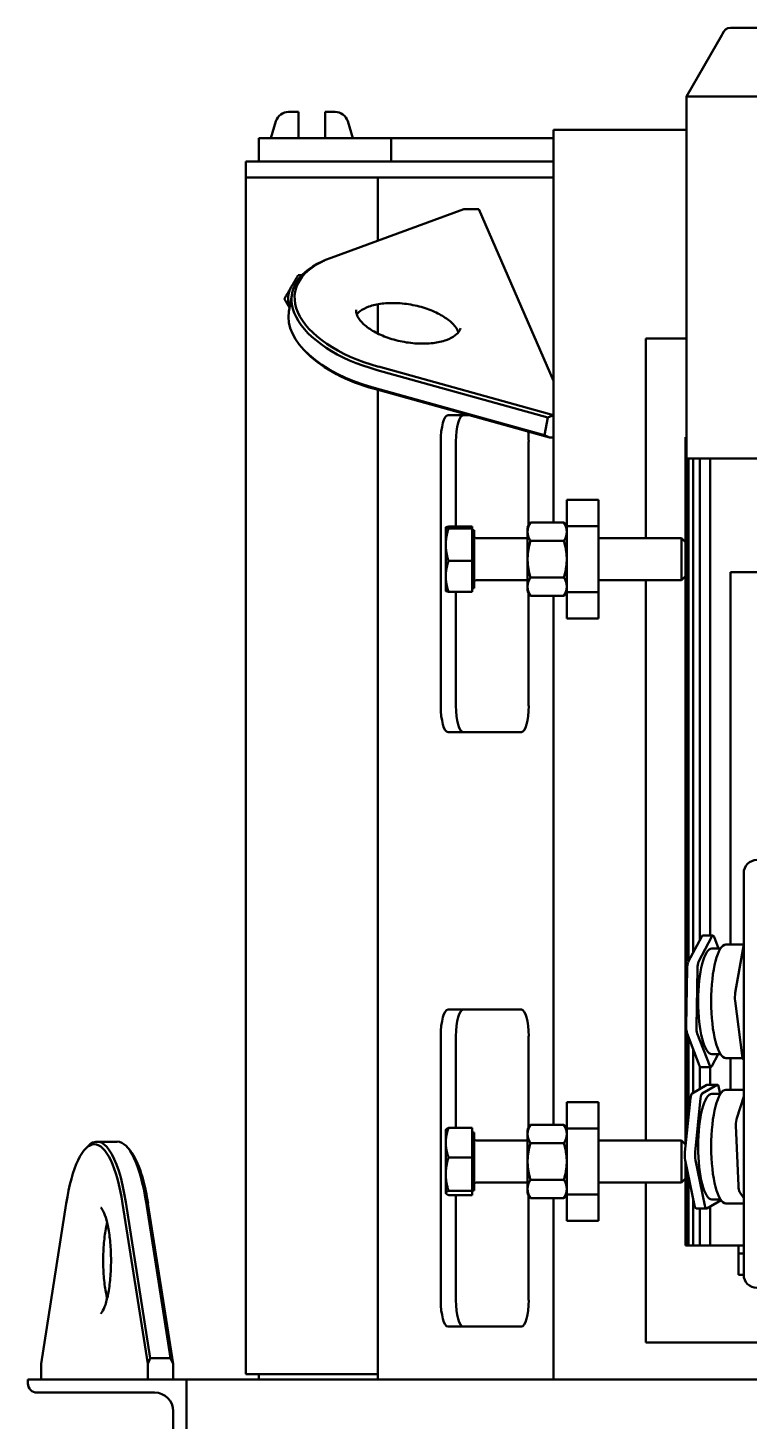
# Model space of a CAD drawing. Header units: metres. Extents: x 31500 to 1073645, y -1029792 to 61053.
# Drawn here: x 116088.3 to 116234.3, y -552929.7 to -552647.6 of the extents above; entities that cross this region are included whole.
import ezdxf

# ---------------------------------------------------------------- set-up
doc = ezdxf.new("R2010")
doc.units = ezdxf.units.M
doc.layers.add('Viditelné hrany(ISO)', color=7, linetype='Continuous', lineweight=50)

msp = doc.modelspace()

# ---------------------------------------------------------------- linework, layer by layer
at = {"layer": 'Viditelné hrany(ISO)'}
for p, q in [((116380.36, -552647.57), (116230.56, -552647.57)), ((116228.79, -552649.07), (116221.63, -552661.48)), ((116389.3, -552661.48), (116221.63, -552661.48)), ((116221.63, -552734.78), (116221.63, -552661.48)), ((116141.06, -552664.59), (116143.09, -552664.59)), ((116143.09, -552664.59), (116143.09, -552669.94)), ((116148.44, -552669.94), (116148.44, -552664.59)), ((116148.44, -552664.59), (116150.47, -552664.59)), ((116137.46, -552669.94), (116138.5, -552666.49)), ((116153.03, -552666.49), (116154.07, -552669.94)), ((116135.06, -552669.94), (116161.81, -552669.94)), ((116135.06, -552669.94), (116135.06, -552674.66)), ((116194.72, -552669.94), (116161.81, -552669.94)), ((116161.81, -552669.94), (116161.81, -552674.66)), ((116161.81, -552669.94), (116161.81, -552674.66)), ((116194.72, -552668.24), (116221.63, -552668.24)), ((116194.72, -552668.24), (116194.72, -552747.77)), ((116194.72, -552674.66), (116132.39, -552674.66)), ((116132.39, -552674.66), (116132.39, -552677.87)), ((116132.39, -552677.87), (116132.39, -552920.23)), ((116134.66, -552677.87), (116132.39, -552677.87)), ((116194.72, -552677.87), (116134.66, -552677.87)), ((116159.14, -552677.87), (116159.14, -552690.66)), ((116159.14, -552677.87), (116159.14, -552690.66)), ((116149.65, -552694.13), (116176.55, -552684.29)), ((116176.55, -552684.29), (116179.61, -552684.29)), ((116179.61, -552684.29), (116194.72, -552719.04)), ((116148.35, -552694.66), (116147.88, -552694.87)), ((116141.13, -552705.02), (116141.76, -552701.41)), ((116159.14, -552703.55), (116159.14, -552709.49)), ((116159.14, -552703.55), (116159.14, -552709.49)), ((116213.44, -552710.51), (116221.63, -552710.51)), ((116213.44, -552750.9), (116213.44, -552710.51)), ((116144.99, -552713.63), (116144.62, -552713.27)), ((116159.02, -552716.89), (116193.56, -552726.47)), ((116194.68, -552726.02), (116159.24, -552716.19)), ((116192.92, -552730.08), (116158.38, -552720.5)), ((116158.44, -552720.7), (116193.89, -552730.53)), ((116159.14, -552720.89), (116159.14, -552921.3)), ((116159.14, -552720.89), (116159.14, -552920.23)), ((116173.36, -552726.02), (116177.63, -552726.02)), ((116193.56, -552726.47), (116192.92, -552730.08)), ((116193.56, -552726.47), (116194.68, -552726.02)), ((116194.72, -552726.02), (116194.68, -552726.02)), ((116171.87, -552784.87), (116171.87, -552731.37)), ((116174.96, -552731.37), (116174.96, -552748.59)), ((116189.68, -552731.37), (116189.68, -552748.4)), ((116193.89, -552730.53), (116192.92, -552730.08)), ((116194.72, -552730.53), (116193.89, -552730.53)), ((116221.63, -552730.5), (116221.47, -552730.5)), ((116221.47, -552753.99), (116221.47, -552730.5)), ((116221.48, -552734.78), (116221.58, -552734.78)), ((116221.48, -552734.78), (116221.48, -552873.86)), ((116221.58, -552734.78), (116221.58, -552734.78)), ((116221.58, -552734.78), (116221.58, -552734.78)), ((116221.58, -552734.78), (116221.88, -552734.78)), ((116221.58, -552734.78), (116221.58, -552872.93)), ((116221.88, -552734.78), (116222.08, -552734.78)), ((116222.08, -552734.78), (116222.08, -552734.78)), ((116222.09, -552734.78), (116222.08, -552734.78)), ((116222.08, -552734.78), (116222.08, -552836.64)), ((116222.09, -552734.78), (116222.72, -552734.78)), ((116222.91, -552734.78), (116222.72, -552734.78)), ((116222.91, -552734.78), (116223, -552734.78)), ((116223, -552734.78), (116223.01, -552734.78)), ((116223, -552734.78), (116223, -552834.88)), ((116223.02, -552734.78), (116223.01, -552734.78)), ((116223.02, -552734.78), (116223.65, -552734.78)), ((116224.35, -552734.78), (116223.65, -552734.78)), ((116224.35, -552734.78), (116224.36, -552734.78)), ((116224.35, -552734.78), (116224.35, -552832.31)), ((116224.38, -552734.78), (116224.36, -552734.78)), ((116225, -552734.78), (116224.38, -552734.78)), ((116226.41, -552734.78), (116225, -552734.78)), ((116226.41, -552734.78), (116226.43, -552734.78)), ((116226.41, -552734.78), (116226.41, -552831.4)), ((116226.44, -552734.78), (116226.43, -552734.78)), ((116227.06, -552734.78), (116226.44, -552734.78)), ((116231.74, -552734.78), (116227.06, -552734.78)), ((116231.74, -552734.78), (116267.43, -552734.78)), ((116197.39, -552743.14), (116197.39, -552748.49)), ((116203.81, -552743.14), (116197.39, -552743.14)), ((116203.81, -552748.49), (116203.81, -552743.14)), ((116172.89, -552748.76), (116172.89, -552748.75)), ((116172.89, -552748.77), (116172.89, -552748.76)), ((116172.89, -552748.77), (116172.89, -552752.24)), ((116178.24, -552748.59), (116173.46, -552748.59)), ((116178.24, -552748.95), (116173.46, -552748.95)), ((116178.24, -552748.95), (116178.24, -552748.59)), ((116178.24, -552755.54), (116178.24, -552748.95)), ((116178.24, -552749.3), (116178.67, -552749.3)), ((116178.67, -552749.3), (116178.67, -552761.07)), ((116189.47, -552748.76), (116190.05, -552747.77)), ((116189.47, -552748.76), (116189.47, -552749.62)), ((116196.82, -552747.77), (116190.05, -552747.77)), ((116197.39, -552748.76), (116196.82, -552747.77)), ((116197.39, -552748.49), (116197.39, -552761.87)), ((116197.39, -552748.49), (116203.81, -552748.49)), ((116203.81, -552748.49), (116203.81, -552761.87)), ((116178.99, -552750.9), (116189.47, -552750.9)), ((116189.47, -552749.62), (116189.47, -552755.18)), ((116196.82, -552751.47), (116190.05, -552751.47)), ((116203.81, -552750.9), (116220.61, -552750.9)), ((116220.61, -552759.46), (116220.61, -552750.9)), ((116221.47, -552751.76), (116220.61, -552750.9)), ((116172.89, -552752.24), (116172.89, -552758.65)), ((116221.47, -552753.99), (116221.47, -552756.37)), ((116178.24, -552755.54), (116173.46, -552755.54)), ((116178.24, -552761.77), (116178.24, -552755.54)), ((116189.47, -552755.18), (116189.47, -552760.74)), ((116221.47, -552874), (116221.47, -552756.37)), ((116230.56, -552757.78), (116231.21, -552757.78)), ((116230.56, -552833.22), (116230.56, -552757.78)), ((116251.24, -552757.78), (116231.21, -552757.78)), ((116172.89, -552758.65), (116172.89, -552761.6)), ((116178.99, -552759.46), (116189.47, -552759.46)), ((116196.82, -552758.89), (116190.05, -552758.89)), ((116203.81, -552759.46), (116220.61, -552759.46)), ((116213.44, -552872.88), (116213.44, -552759.46)), ((116221.47, -552758.6), (116220.61, -552759.46)), ((116172.89, -552761.6), (116172.89, -552761.61)), ((116178.24, -552761.77), (116173.46, -552761.77)), ((116174.96, -552761.77), (116174.96, -552784.87)), ((116178.24, -552761.07), (116178.67, -552761.07)), ((116189.47, -552760.74), (116189.47, -552761.6)), ((116189.47, -552761.6), (116190.05, -552762.59)), ((116189.68, -552761.96), (116189.68, -552784.87)), ((116196.82, -552762.59), (116190.05, -552762.59)), ((116194.72, -552762.59), (116194.72, -552869.75)), ((116197.39, -552761.6), (116196.82, -552762.59)), ((116197.39, -552761.87), (116197.39, -552767.22)), ((116203.81, -552761.87), (116197.39, -552761.87)), ((116203.81, -552767.22), (116203.81, -552761.87)), ((116197.39, -552767.22), (116203.81, -552767.22)), ((116188.2, -552790.22), (116173.36, -552790.22)), ((116233.24, -552900.09), (116233.24, -552818.77)), ((116224.74, -552831.57), (116222.02, -552836.76)), ((116224.08, -552836.76), (116226.81, -552831.57)), ((116226.99, -552831.4), (116224.92, -552831.4)), ((116227.22, -552831.68), (116228.13, -552834.02)), ((116229.63, -552833.22), (116233.22, -552833.22)), ((116231.52, -552843.02), (116233.24, -552833.12)), ((116226.79, -552834.02), (116228.54, -552834.02)), ((116221.78, -552838.1), (116221.59, -552849.81)), ((116223.65, -552849.81), (116223.85, -552838.1)), ((116232.91, -552855.71), (116231.5, -552844.62)), ((116173.36, -552846.4), (116188.2, -552846.4)), ((116171.87, -552905.25), (116171.87, -552851.75)), ((116174.96, -552851.75), (116174.96, -552870.37)), ((116189.68, -552851.75), (116189.68, -552870.38)), ((116221.77, -552851.25), (116224.3, -552857.77)), ((116222.08, -552852.05), (116222.08, -552867.96)), ((116226.36, -552857.77), (116223.84, -552851.25)), ((116223, -552854.44), (116223, -552863.24)), ((116228.06, -552855.42), (116226.78, -552857.87)), ((116226.79, -552855.42), (116228.54, -552855.42)), ((116229.63, -552856.22), (116233.02, -552856.22)), ((116230.56, -552862.64), (116230.56, -552856.22)), ((116224.35, -552857.89), (116224.35, -552862.46)), ((116226.59, -552858.04), (116224.53, -552858.04)), ((116226.41, -552858.04), (116226.41, -552861.62)), ((116225.78, -552861.64), (116222.77, -552863.38)), ((116224.84, -552863.38), (116227.84, -552861.64)), ((116227.9, -552861.62), (116225.84, -552861.62)), ((116222.45, -552864.37), (116221.33, -552875.3)), ((116223.4, -552875.3), (116224.51, -552864.37)), ((116226.79, -552863.45), (116228.54, -552863.45)), ((116228.23, -552862.23), (116228.48, -552863.45)), ((116229.63, -552862.64), (116233.24, -552862.64)), ((116231.83, -552868.36), (116233.24, -552864.03)), ((116197.39, -552865.12), (116197.39, -552870.47)), ((116203.81, -552865.12), (116197.39, -552865.12)), ((116203.81, -552870.47), (116203.81, -552865.12)), ((116178.24, -552870.37), (116173.46, -552870.37)), ((116178.24, -552876.34), (116178.24, -552870.37)), ((116189.47, -552870.74), (116190.05, -552869.75)), ((116196.82, -552869.75), (116190.05, -552869.75)), ((116197.39, -552870.74), (116196.82, -552869.75)), ((116197.39, -552870.47), (116197.39, -552883.85)), ((116197.39, -552870.47), (116203.81, -552870.47)), ((116203.81, -552870.47), (116203.81, -552883.85)), ((116232.15, -552882.08), (116231.67, -552869.86)), ((116102.25, -552873.15), (116106.36, -552873.15)), ((116172.89, -552870.74), (116172.91, -552870.7)), ((116172.89, -552870.74), (116172.89, -552873.35)), ((116172.89, -552873.35), (116172.89, -552879.73)), ((116178.24, -552871.28), (116178.67, -552871.28)), ((116178.67, -552871.28), (116178.67, -552883.05)), ((116178.99, -552872.88), (116189.47, -552872.88)), ((116189.47, -552870.74), (116189.47, -552871.6)), ((116189.47, -552871.6), (116189.47, -552877.16)), ((116196.82, -552873.45), (116190.05, -552873.45)), ((116203.81, -552872.88), (116220.61, -552872.88)), ((116220.61, -552881.44), (116220.61, -552872.88)), ((116221.47, -552873.74), (116220.61, -552872.88)), ((116099.83, -552874.7), (116100.3, -552874.18)), ((116108.77, -552874.7), (116108.3, -552874.18)), ((116178.24, -552876.34), (116173.46, -552876.34)), ((116178.24, -552883.13), (116178.24, -552876.34)), ((116189.47, -552877.16), (116189.47, -552882.72)), ((116221.4, -552876.88), (116223.29, -552886.07)), ((116221.47, -552877.23), (116221.47, -552878.35)), ((116221.47, -552893.14), (116221.47, -552878.35)), ((116221.48, -552877.3), (116221.48, -552894.21)), ((116221.58, -552877.76), (116221.58, -552894.21)), ((116225.35, -552886.07), (116223.46, -552876.88)), ((116172.89, -552879.73), (116172.89, -552883.54)), ((116178.99, -552881.44), (116189.47, -552881.44)), ((116196.82, -552880.87), (116190.05, -552880.87)), ((116203.81, -552881.44), (116220.61, -552881.44)), ((116213.44, -552913.81), (116213.44, -552881.44)), ((116221.47, -552880.58), (116220.61, -552881.44)), ((116222.08, -552880.21), (116222.08, -552894.21)), ((116172.89, -552883.54), (116172.89, -552883.58)), ((116172.89, -552883.58), (116172.91, -552883.62)), ((116178.24, -552883.13), (116173.46, -552883.13)), ((116178.24, -552883.95), (116173.46, -552883.95)), ((116174.96, -552883.95), (116174.96, -552905.25)), ((116178.24, -552883.05), (116178.67, -552883.05)), ((116178.24, -552883.95), (116178.24, -552883.13)), ((116189.47, -552882.72), (116189.47, -552883.58)), ((116189.47, -552883.58), (116190.05, -552884.57)), ((116189.68, -552883.94), (116189.68, -552905.25)), ((116196.82, -552884.57), (116190.05, -552884.57)), ((116194.72, -552884.57), (116194.72, -552921.3)), ((116197.39, -552883.58), (116196.82, -552884.57)), ((116197.39, -552883.85), (116197.39, -552889.2)), ((116203.81, -552883.85), (116197.39, -552883.85)), ((116203.81, -552889.2), (116203.81, -552883.85)), ((116223, -552884.69), (116223, -552894.21)), ((116233.24, -552884.6), (116232.41, -552883.33)), ((116090.93, -552918.11), (116096.02, -552885.67)), ((116107.45, -552885.67), (116112.54, -552918.11)), ((116113.05, -552917.02), (116108.09, -552885.4)), ((116112.2, -552885.4), (116117.16, -552917.02)), ((116117.68, -552918.11), (116112.58, -552885.67)), ((116225.68, -552886.67), (116223.61, -552886.67)), ((116224.35, -552886.67), (116224.35, -552894.21)), ((116228.64, -552884.98), (116225.74, -552886.66)), ((116226.41, -552886.27), (116226.41, -552894.21)), ((116226.79, -552884.85), (116228.54, -552884.85)), ((116229.63, -552885.65), (116233.24, -552885.65)), ((116197.39, -552889.2), (116203.81, -552889.2)), ((116221.48, -552893.14), (116221.47, -552893.14)), ((116221.48, -552894.21), (116221.58, -552894.21)), ((116221.58, -552894.21), (116222.08, -552894.21)), ((116221.58, -552894.21), (116221.58, -552894.21)), ((116221.58, -552894.21), (116221.58, -552894.21)), ((116222.08, -552894.21), (116222.09, -552894.21)), ((116222.08, -552894.21), (116222.08, -552894.21)), ((116222.09, -552894.21), (116222.72, -552894.21)), ((116223, -552894.21), (116222.72, -552894.21)), ((116223, -552894.21), (116223.01, -552894.21)), ((116223.01, -552894.21), (116223.02, -552894.21)), ((116223.02, -552894.21), (116223.65, -552894.21)), ((116224.35, -552894.21), (116223.65, -552894.21)), ((116224.35, -552894.21), (116224.36, -552894.21)), ((116224.36, -552894.21), (116224.38, -552894.21)), ((116224.38, -552894.21), (116225, -552894.21)), ((116226.41, -552894.21), (116225, -552894.21)), ((116226.41, -552894.21), (116226.43, -552894.21)), ((116226.43, -552894.21), (116226.44, -552894.21)), ((116226.44, -552894.21), (116227.06, -552894.21)), ((116233.24, -552894.21), (116227.06, -552894.21)), ((116232.17, -552895.81), (116232.17, -552894.21)), ((116232.17, -552895.81), (116233.24, -552895.81)), ((116232.17, -552895.81), (116233.24, -552895.81)), ((116232.17, -552895.81), (116232.17, -552900.09)), ((116233.24, -552900.09), (116232.17, -552900.09)), ((116188.2, -552910.6), (116173.36, -552910.6)), ((116236.19, -552913.81), (116213.44, -552913.81)), ((116090.93, -552918.11), (116090.93, -552921.3)), ((116112.54, -552918.11), (116113.05, -552917.02)), ((116112.54, -552921.3), (116112.54, -552918.11)), ((116117.16, -552917.02), (116113.05, -552917.02)), ((116117.16, -552917.02), (116117.68, -552918.11)), ((116117.68, -552921.3), (116117.68, -552918.11)), ((116088.25, -552922.1), (116088.25, -552921.3)), ((116088.25, -552921.3), (116120.35, -552921.3)), ((116120.35, -552921.3), (116120.35, -552953.4)), ((116120.35, -552921.3), (116490.57, -552921.3)), ((116132.39, -552920.23), (116159.14, -552920.23)), ((116135.06, -552920.23), (116135.06, -552921.3)), ((116113.93, -552923.97), (116090.12, -552923.97)), ((116117.68, -552951.53), (116117.68, -552927.72))]:
    msp.add_line(p, q, dxfattribs=at)
for centre, radius, start, end in [((116230.56, -552649.29), 1.71, 90, 162.0838), ((116227.4, -552648.27), 1.6, 330, 342.0838), ((116141.06, -552667.27), 2.67, 90, 163.1607), ((116150.47, -552667.27), 2.67, 16.8393, 90), ((116145.76, -552702.48), 4.82, 124.5237, 150), ((116145.76, -552702.48), 4.82, 150, 201.0155), ((116178.99, -552750.58), 0.321, 180, 270), ((116178.99, -552759.78), 0.321, 90, 180), ((116235.91, -552818.77), 2.67, 90, 180), ((116178.99, -552872.56), 0.321, 180, 270), ((116178.99, -552881.76), 0.321, 90, 180), ((116232.93, -552902.77), 2.68, 83.4246, 90), ((116235.91, -552900.09), 2.67, 180, 270), ((116090.12, -552922.1), 1.87, 180, 270), ((116113.93, -552927.72), 3.75, 0, 90)]:
    msp.add_arc(centre, radius, start, end, dxfattribs=at)
for centre, major_axis, ratio, start_param, end_param in [((116165.47, -552705.61), (-23.71, 4.2), 0.516827, 5.635043, 7.670792), ((116165.55, -552705.16), (-23.18, 4.1), 0.516827, 5.55544, 7.670792), ((116164.83, -552709.22), (-23.71, 4.2), 0.516827, 0, 1.387607), ((116164.75, -552709.67), (23.18, -4.1), 0.516827, 3.789735, 4.529199), ((116173.36, -552731.37), (0, 5.35), 0.277354, 0, 1.570796), ((116176.44, -552731.37), (0, 5.35), 0.277354, 0, 1.570796), ((116188.2, -552731.37), (0, -5.35), 0.277354, 1.570796, 1.961654), ((116173.36, -552784.87), (0, -5.35), 0.277354, 4.712389, 6.283185), ((116176.44, -552784.87), (0, -5.35), 0.277354, 4.712389, 6.283185), ((116188.2, -552784.87), (0, -5.35), 0.277354, 0, 1.570796), ((116224.92, -552833.01), (0, 1.6), 0.258819, 0, 0.458197), ((116229.63, -552844.72), (0, -11.5), 0.258819, 3.141593, 6.283185), ((116226.99, -552833.01), (0, 1.61), 0.258819, 5.694185, 6.741382), ((116222.2, -552838.2), (0, -1.6), 0.258819, 3.59979, 4.646987), ((116224.27, -552838.2), (0, -1.61), 0.258819, 3.59979, 4.646987), ((116226.79, -552844.72), (0, -10.7), 0.258819, 3.141593, 6.283185), ((116231.87, -552843.91), (0, 1.61), 0.258819, 0.981796, 2.028993), ((116173.36, -552851.75), (0, 5.35), 0.277354, 0, 1.570796), ((116176.44, -552851.75), (0, 5.35), 0.277354, 0, 1.570796), ((116188.2, -552851.75), (0, 5.35), 0.277354, 4.712389, 6.283185), ((116222, -552849.91), (0, -1.61), 0.258819, 4.646987, 5.694185), ((116224.07, -552849.91), (0, -1.61), 0.258819, 4.646987, 5.694185), ((116233.28, -552855), (0, -1.6), 0.258819, 5.170586, 6.168304), ((116224.53, -552856.43), (0, -1.61), 0.258819, 5.694185, 6.283185), ((116226.59, -552856.43), (0, -1.6), 0.258819, 5.694185, 6.741382), ((116225.84, -552863.23), (0, 1.61), 0.258819, 0, 0.148515), ((116227.9, -552863.23), (0, 1.61), 0.258819, 5.384503, 6.431701), ((116222.83, -552864.96), (0, 1.61), 0.258819, 0.148515, 1.195713), ((116226.79, -552874.15), (0, -10.7), 0.258819, 3.141593, 6.283185), ((116224.9, -552864.96), (0, 1.6), 0.258819, 0.148515, 1.195713), ((116229.63, -552874.15), (0, -11.5), 0.258819, 3.141593, 6.283185), ((116232.08, -552869.62), (0, 1.6), 0.258819, 0.672114, 1.719312), ((116102.25, -552897.22), (0, 24.08), 0.278592, 5.225509, 6.577492), ((116106.36, -552897.22), (0, 24.08), 0.278592, 5.225509, 6.283185), ((116101.73, -552897.22), (0, 23.54), 0.278592, 5.225509, 7.340861), ((116106.87, -552897.22), (0, 23.54), 0.278592, 5.225509, 5.988878), ((116221.72, -552875.88), (0, -1.6), 0.258819, 4.337306, 5.384503), ((116223.79, -552875.88), (0, -1.6), 0.258819, 4.337306, 5.384503), ((116232.56, -552881.84), (0, -1.61), 0.258819, 4.860904, 5.908102), ((116223.61, -552885.07), (0, -1.6), 0.258819, 5.384503, 6.283185), ((116225.68, -552885.07), (0, -1.6), 0.258819, 5.384503, 6.431701), ((116173.36, -552905.25), (0, -5.35), 0.277354, 4.712389, 6.283185), ((116176.44, -552905.25), (0, -5.35), 0.277354, 4.712389, 6.283185), ((116188.2, -552905.25), (0, -5.35), 0.277354, 0, 1.570796)]:
    msp.add_ellipse(centre, major_axis=major_axis, ratio=ratio, start_param=start_param, end_param=end_param, dxfattribs=at)
for points, weights in [([(116141.59, -552700.08), (116142.24, -552698.96), (116142.98, -552697.67)], [1.77942286342, 1.77942286343, 1.65166604986]), ([(116142.98, -552697.67), (116143.38, -552697.67), (116143.75, -552697.67)], [1.65166604986, 1.68360998542, 1.70756675387]), ([(116140.2, -552702.48), (116140.95, -552701.19), (116141.59, -552700.08)], [1.65166604986, 1.77942286342, 1.77942286342]), ([(116141.25, -552704.3), (116140.76, -552703.45), (116140.2, -552702.48)], [1.77059602925, 1.74584179424, 1.65166604984]), ([(116173.46, -552748.59), (116172.89, -552748.69), (116172.89, -552748.77)], [1.66506350946, 1.79385662014, 1.79385662014]), ([(116172.89, -552748.77), (116172.89, -552748.85), (116173.46, -552748.95)], [1.79385662014, 1.79385662014, 1.66506350946]), ([(116173.46, -552748.95), (116172.89, -552750.71), (116172.89, -552752.24)], [1.66506350946, 1.79385662014, 1.79385662014]), ([(116189.47, -552749.62), (116189.47, -552748.76), (116190.05, -552747.77)], [2.14026678164, 2.14026678164, 1.98660254038]), ([(116196.82, -552747.77), (116197.39, -552748.76), (116197.39, -552749.62)], [1.98660254037, 2.14026678164, 2.14026678164]), ([(116190.05, -552751.47), (116189.47, -552750.48), (116189.47, -552749.62)], [1.98660254037, 2.14026678164, 2.14026678164]), ([(116189.47, -552755.18), (116189.47, -552753.46), (116190.05, -552751.47)], [2.14026678165, 2.14026678165, 1.98660254038]), ([(116197.39, -552749.62), (116197.39, -552750.48), (116196.82, -552751.47)], [2.14026678164, 2.14026678165, 1.98660254038]), ([(116196.82, -552751.47), (116197.39, -552753.46), (116197.39, -552755.18)], [1.98660254037, 2.14026678165, 2.14026678165]), ([(116172.89, -552752.24), (116172.89, -552753.77), (116173.46, -552755.54)], [1.79385662014, 1.79385662014, 1.66506350946]), ([(116173.46, -552755.54), (116172.89, -552757.21), (116172.89, -552758.65)], [1.66506350946, 1.79385662014, 1.79385662014]), ([(116190.05, -552758.89), (116189.47, -552756.9), (116189.47, -552755.18)], [1.98660254037, 2.14026678165, 2.14026678165]), ([(116197.39, -552755.18), (116197.39, -552756.9), (116196.82, -552758.89)], [2.14026678165, 2.14026678165, 1.98660254038]), ([(116172.89, -552758.65), (116172.89, -552760.1), (116173.46, -552761.77)], [1.79385662014, 1.79385662014, 1.66506350946]), ([(116189.47, -552760.74), (116189.47, -552759.88), (116190.05, -552758.89)], [2.14026678165, 2.14026678165, 1.98660254038]), ([(116196.82, -552758.89), (116197.39, -552759.88), (116197.39, -552760.74)], [1.98660254037, 2.14026678164, 2.14026678165]), ([(116173.46, -552761.77), (116172.94, -552761.68), (116172.89, -552761.61)], [1.66506350946, 1.78234817341, 1.79282827052]), ([(116190.05, -552762.59), (116189.47, -552761.6), (116189.47, -552760.74)], [1.98660254037, 2.14026678165, 2.14026678165]), ([(116197.39, -552760.74), (116197.39, -552761.6), (116196.82, -552762.59)], [2.14026678165, 2.14026678165, 1.98660254038]), ([(116173.46, -552870.37), (116172.89, -552871.97), (116172.89, -552873.35)], [1.66506350946, 1.79385662014, 1.79385662014]), ([(116172.91, -552870.7), (116173, -552870.55), (116173.46, -552870.37)], [1.78828487624, 1.76706852152, 1.66506350946]), ([(116189.47, -552871.6), (116189.47, -552870.74), (116190.05, -552869.75)], [2.14026678164, 2.14026678164, 1.98660254038]), ([(116196.82, -552869.75), (116197.39, -552870.74), (116197.39, -552871.6)], [1.98660254037, 2.14026678164, 2.14026678164]), ([(116172.89, -552873.35), (116172.89, -552874.74), (116173.46, -552876.34)], [1.79385662014, 1.79385662014, 1.66506350946]), ([(116190.05, -552873.45), (116189.47, -552872.46), (116189.47, -552871.6)], [1.98660254037, 2.14026678164, 2.14026678164]), ([(116189.47, -552877.16), (116189.47, -552875.44), (116190.05, -552873.45)], [2.14026678165, 2.14026678165, 1.98660254038]), ([(116197.39, -552871.6), (116197.39, -552872.46), (116196.82, -552873.45)], [2.14026678164, 2.14026678165, 1.98660254038]), ([(116196.82, -552873.45), (116197.39, -552875.44), (116197.39, -552877.16)], [1.98660254037, 2.14026678165, 2.14026678165]), ([(116173.46, -552876.34), (116172.89, -552878.16), (116172.89, -552879.73)], [1.66506350946, 1.79385662014, 1.79385662014]), ([(116190.05, -552880.87), (116189.47, -552878.88), (116189.47, -552877.16)], [1.98660254037, 2.14026678165, 2.14026678165]), ([(116197.39, -552877.16), (116197.39, -552878.88), (116196.82, -552880.87)], [2.14026678165, 2.14026678165, 1.98660254038]), ([(116172.89, -552879.73), (116172.89, -552881.31), (116173.46, -552883.13)], [1.79385662014, 1.79385662014, 1.66506350946]), ([(116189.47, -552882.72), (116189.47, -552881.86), (116190.05, -552880.87)], [2.14026678165, 2.14026678165, 1.98660254038]), ([(116196.82, -552880.87), (116197.39, -552881.86), (116197.39, -552882.72)], [1.98660254037, 2.14026678164, 2.14026678165]), ([(116173.46, -552883.13), (116172.89, -552883.35), (116172.89, -552883.54)], [1.66506350946, 1.79385662014, 1.79385662014]), ([(116172.89, -552883.54), (116172.89, -552883.73), (116173.46, -552883.95)], [1.79385662014, 1.79385662014, 1.66506350946]), ([(116190.05, -552884.57), (116189.47, -552883.58), (116189.47, -552882.72)], [1.98660254037, 2.14026678165, 2.14026678165]), ([(116197.39, -552882.72), (116197.39, -552883.58), (116196.82, -552884.57)], [2.14026678165, 2.14026678165, 1.98660254038])]:
    msp.add_rational_spline(points, weights, degree=2, dxfattribs=at)
for points, knots in [([(116175.45, -552709.24), (116175.44, -552709.21), (116175.43, -552709.19), (116175.26, -552708.7), (116174.92, -552708.14), (116173.9, -552707.07), (116173.27, -552706.56), (116171.75, -552705.61), (116170.85, -552705.15), (116168.87, -552704.37), (116167.78, -552704.04), (116165.53, -552703.55), (116164.36, -552703.39), (116162.1, -552703.27), (116161, -552703.3), (116159.01, -552703.54), (116158.1, -552703.75), (116156.6, -552704.28), (116155.99, -552704.6), (116155.25, -552705.15), (116155.02, -552705.38), (116154.85, -552705.59)], [3.314474, 3.314474, 3.314474, 3.314474, 3.330551, 3.330551, 3.664648, 3.664648, 3.952115, 3.952115, 4.245889, 4.245889, 4.54653, 4.54653, 4.850169, 4.850169, 5.152783, 5.152783, 5.450206, 5.450206, 5.739561, 5.739561, 5.92787, 5.92787, 5.92787, 5.92787]), ([(116154.77, -552704.65), (116154.72, -552704.95), (116154.74, -552705.27), (116155.04, -552706.12), (116155.38, -552706.68), (116156.4, -552707.75), (116157.03, -552708.26), (116158.55, -552709.22), (116159.45, -552709.67), (116161.43, -552710.45), (116162.52, -552710.78), (116164.77, -552711.27), (116165.94, -552711.43), (116168.2, -552711.56), (116169.3, -552711.52), (116171.3, -552711.28), (116172.2, -552711.08), (116173.71, -552710.55), (116174.31, -552710.23), (116175.22, -552709.55), (116175.51, -552709.2), (116175.76, -552708.71), (116175.82, -552708.55), (116175.85, -552708.38)], [6.191968, 6.191968, 6.191968, 6.191968, 6.472144, 6.472144, 6.806241, 6.806241, 7.093708, 7.093708, 7.387482, 7.387482, 7.688122, 7.688122, 7.991762, 7.991762, 8.294376, 8.294376, 8.591799, 8.591799, 8.881153, 8.881153, 9.174874, 9.174874, 9.333561, 9.333561, 9.333561, 9.333561]), ([(116103.01, -552886.46), (116103.01, -552886.46), (116103.01, -552886.46), (116103.06, -552886.5), (116103.18, -552886.63), (116103.48, -552887.12), (116103.67, -552887.52), (116104.07, -552888.6), (116104.27, -552889.34), (116104.63, -552891.08), (116104.79, -552892.1), (116105.01, -552894.33), (116105.08, -552895.53), (116105.11, -552897.96), (116105.07, -552899.19), (116104.89, -552901.53), (116104.75, -552902.64), (116104.39, -552904.61), (116104.18, -552905.47), (116103.73, -552906.8), (116103.5, -552907.3), (116103.15, -552907.87), (116103.01, -552907.98), (116103.01, -552907.99), (116103.01, -552907.99), (116103.01, -552907.99)], [3.329228, 3.329228, 3.329228, 3.329228, 3.371742, 3.371742, 3.56652, 3.56652, 3.796899, 3.796899, 4.069055, 4.069055, 4.365146, 4.365146, 4.671336, 4.671336, 4.980527, 4.980527, 5.288011, 5.288011, 5.587389, 5.587389, 5.864563, 5.864563, 6.093519, 6.093519, 6.09555, 6.09555, 6.09555, 6.09555]), ([(116104.3, -552904.92), (116104.25, -552904.71), (116104.2, -552904.5), (116103.97, -552903.37), (116103.81, -552902.34), (116103.59, -552900.12), (116103.52, -552898.92), (116103.49, -552896.49), (116103.53, -552895.26), (116103.71, -552892.92), (116103.85, -552891.81), (116104.11, -552890.36), (116104.2, -552889.93), (116104.3, -552889.53)], [7.138561, 7.138561, 7.138561, 7.138561, 7.210647, 7.210647, 7.506738, 7.506738, 7.812929, 7.812929, 8.122119, 8.122119, 8.429603, 8.429603, 8.569402, 8.569402, 8.569402, 8.569402])]:
    msp.add_open_spline(points, degree=3, knots=knots, dxfattribs=at)

doc.saveas('drawing.dxf')
